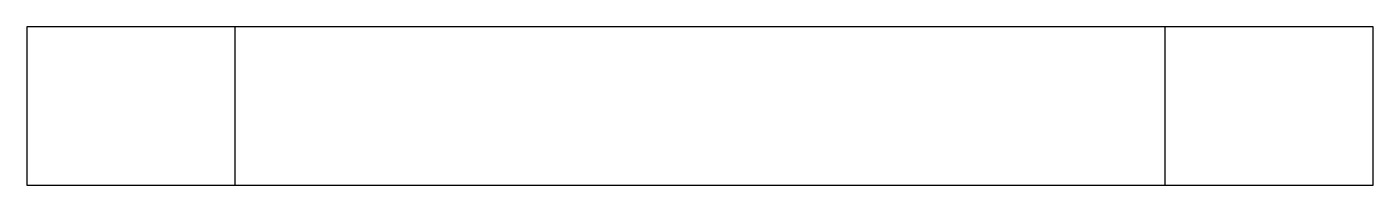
# Model space of a CAD drawing. Header units: metres. Extents: x 9.5 to 39.4, y 13.5 to 17.1.
import ezdxf

# ---------------------------------------------------------------- set-up
doc = ezdxf.new("R2010")
doc.units = ezdxf.units.M

msp = doc.modelspace()

# ---------------------------------------------------------------- linework, layer by layer
for p, q in [((14.1, 17.06), (14.1, 13.54)), ((34.77, 17.06), (34.77, 13.54))]:
    msp.add_line(p, q)
msp.add_lwpolyline([(9.48, 13.54), (39.4, 13.54), (39.4, 17.06), (9.48, 17.06)], close=True)

doc.saveas('drawing.dxf')
